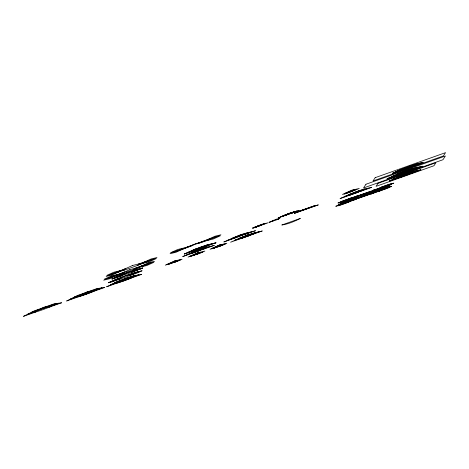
<?xml version="1.0" encoding="UTF-8"?>
<svg xmlns="http://www.w3.org/2000/svg" width="469" height="469" viewBox="0 0 469 469"><rect width="100%" height="100%" fill="white"/><g stroke="black" fill="none" stroke-linecap="round" stroke-linejoin="round"><path stroke-width="0.7" d="M413.928 171.56L411.7 172.082M420.699 169.942L418.477 170.464M173.436 262.564L174.198 261.403L180.577 259.873M260.805 225.39L261.462 224.381L268.092 222.793L253.512 227.981L261.462 224.381M355.121 198.369L355.484 197.807L344.14 201.494L341.027 202.784L342.376 202.684L340.377 203.781L355.121 198.369L344.363 202.315L346.122 201.353L344.938 201.436L355.484 197.807M374.051 191.633L374.414 191.076L378.114 189.546L389.159 185.665L387.16 186.756L388.508 186.662L385.395 187.952L374.051 191.633L384.598 188.005L383.408 188.092L385.172 187.125L374.414 191.076M389.551 181.022L392.231 179.797M397.665 177.346L400.35 176.121M270.308 221.855L272.284 221.04L269.042 222.318L272.559 221.092M387.324 178.806L387.388 178.748A7.398 0.399 -19.8 0 1 394.611 175.811A7.756 0.422 -19.8 0 0 386.948 178.959L422.546 166.302A7.756 0.422 -19.8 0 0 415.634 168.312M391.914 176.731L391.978 176.672A7.398 0.399 -19.8 0 1 399.195 173.735M396.258 171.677L396.299 171.642A5.464 0.293 -19.8 0 1 400.948 169.719L401.628 169.473M399.699 170.124L399.74 170.089A5.464 0.293 -19.8 0 1 404.389 168.166L407.098 167.175M360.761 196.728L358.205 198.287L369.232 194.365C358.398 196.253 348.754 203.147 337.973 205.809L343.179 202.966M368.775 192.718L371.325 191.159L360.303 195.075C371.137 193.193 380.781 186.299 391.562 183.631L386.356 186.48M278.223 217.903L282.162 216.297M294.274 213.43L298.208 211.824M273.064 220.442C271.434 221.116 275.092 220.166 272.46 221.139M119.759 270.789L113.873 272.196L106.815 275.391L116.23 272.389L125.856 268.502M124.971 269.845L119.091 271.821L112.032 275.016L106.146 276.423L121.119 270.771M138.15 264.129L144.036 262.153L151.094 258.958L156.98 257.551L142.007 263.203M113.785 276.135L124.754 271.891M143.362 263.185L146.891 261.585L156.306 258.583L149.253 261.778L143.362 263.185L137.27 265.472M124.086 272.917L116.64 275.567L109.582 278.762L103.696 280.169L121.143 273.62M134.146 268.549L141.585 265.9L148.644 262.704L154.53 261.297L137.089 267.846M133.472 269.581L144.446 265.331M183.701 248.042L177.815 249.455L170.757 252.65L173.706 251.947L192.935 244.924M108.333 282.76L117.508 278.604L134.339 272.618L141.996 270.789L137.405 272.87L112.161 281.846L108.333 282.76L116.752 279.77L125.927 275.614L133.583 273.785L141.996 270.789M192.536 245.533L183.033 249.074L175.975 252.269L170.089 253.676L190.801 245.944M198.475 242.954L207.978 239.413L215.037 236.218L220.922 234.811L200.21 242.537M128.993 275.86L133.583 273.785M207.304 240.439L210.833 238.844L220.248 235.837L213.196 239.032L207.304 240.439L198.076 243.563M188.432 252.181L196.669 248.857M192.489 250.346L200.199 247.257M184.522 253.964L187.987 252.398M188.579 252.123L192.05 250.563M192.642 250.288L196.106 248.722M192.085 250.933L201.26 246.782L208.916 244.947M203.171 246.325L196.288 249.438L204.707 246.448L200.029 248.547M186.75 254.755L194.987 251.431M190.807 252.914L198.516 249.83M204.238 247.046L206.524 246.026M206.63 245.973L208.816 244.982M209.004 244.929L195.907 250.018M194.612 252.011L201.488 248.892M168.078 264.17L175.728 260.705M198.44 251.097L203.024 249.016M174.714 262.259L179.299 260.178M192.29 255.564L199.173 252.445M227.905 240.116L236.142 236.792M231.962 238.281L239.671 235.198M196.118 254.644L200.703 252.568M272.747 220.588L276.898 219.111M286.905 214.315L289.174 213.289L291.22 212.826L289.871 213.624L291.495 213.161M213.289 247.99L220.172 244.871M214.245 247.761L221.128 244.642M218.073 246.846L222.664 244.765M220.178 246.096L223.619 244.537M247.491 236.194L230.596 242.209L247.485 234.969M241.558 237.859L248.441 234.74M242.514 237.631L249.397 234.512M246.301 236.722L250.933 234.635M248.4 235.977L251.888 234.406M250.505 235.227L255.136 233.14L262.265 230.947L251.613 234.734M346.632 192.929L353.515 189.816M350.46 192.014L355.051 189.939M403.475 168.858L408.786 166.448L411.301 165.85M405.955 168.307L411.694 165.709M405.398 168.928L408.417 167.562M408.839 167.374L409.777 166.946L406.705 168.008M405.579 168.887L410.164 166.812M411.712 166.688L412.644 166.261L410.129 166.864M358.849 190.942L351.967 194.06L360.38 191.065L355.795 193.146M396.534 175.084L400.696 173.202M401.118 173.008L405.286 171.121L403.786 171.654A7.398 0.399 -19.8 0 0 396.563 174.591M399.201 173.712A7.756 0.422 -19.8 0 0 391.533 176.883L396.71 175.043L405.884 170.886M408.757 170.2L403.023 172.797L409.713 170.751M403.621 172.563L406.664 171.484M405.703 171.619L408.722 170.253M402.466 173.424L407.227 171.302L403.24 173.143M408.775 171.179L413.717 169.016L410.281 169.79M396.991 178.044L406.166 173.893L413.822 172.059M404.894 175.67L409.613 173.559L401.194 176.549L407.79 173.536L406.136 173.929M401.194 176.549L408.077 173.436M405.474 175.459L411.237 173.202M409.103 174.169L413.951 172.029M286.723 214.825L283.206 216.045L291.958 213.067M259.509 225.261L258.929 225.577L259.357 225.501M287.221 214.175C285.592 214.849 289.267 213.887 286.623 214.866M256.226 226.756L255.494 227.137L260.541 225.325L256.232 226.756M341.033 201.717L337.926 203.007L339.275 202.907L342.382 201.623M342.481 201.119L351.756 197.742L348.643 199.032M342.587 201.606L339.474 202.895L340.822 202.796L343.935 201.512M349.569 198.715L358.844 195.339L355.736 196.628M344.14 201.494L340.629 201.746L375.077 189.763M385.395 187.952L388.907 187.694L354.458 199.683M373.799 192.818L370.692 194.107L379.966 190.725M385.6 187.934L388.707 186.644L390.056 186.551L386.948 187.834M380.887 190.414L377.78 191.704L387.054 188.327M387.148 187.823L390.261 186.533L391.609 186.439L388.502 187.723M396.293 177.962L393.608 179.181L397.384 177.839M253.512 227.981L264.774 223.59M255.195 226.984L253.594 227.711L255.546 227.154M291.888 213.014L292.82 212.604L291.02 213.161L294.086 212.146L291.624 213.114M255.118 226.926L255.91 226.638M257.821 226.216C254.608 227.541 261.462 225.085 258.214 226.076M277.595 219.334L278.662 218.882L276.857 219.433L279.923 218.413L276.341 219.75M116.23 272.389L121.231 270.595M399.617 170.528L397.507 171.279A5.464 0.293 -19.8 0 0 392.858 173.202L401.47 170.159M141.89 263.379L146.891 261.585M284.507 215.23L280.568 216.836L296.947 211.015L293.354 212.088M277.531 219.439L271.434 221.603M410.258 166.055L412.28 165.334A5.821 0.317 -19.8 0 1 417.463 163.822L413.125 165.364M403.657 168.734L399.324 170.276A5.816 0.317 -19.8 0 1 405.075 167.896M400.221 170.294L395.883 171.836A5.816 0.317 -19.8 0 1 401.634 169.456M406.529 168.049L409.683 166.923M415.997 164.678L420.335 163.136A5.821 0.317 -19.8 0 0 415.147 164.648L415.798 164.437A5.464 0.293 -19.8 0 1 419.99 163.218L419.995 163.235M400.602 170.323L409.015 167.327M414.209 165.627L422.862 162.55A5.464 0.293 -19.8 0 0 418.67 163.751L411.888 166.642L399.254 170.693L408.821 166.395L416.478 164.566M402.039 169.977L392.442 173.395A5.816 0.317 -19.8 0 1 398.193 171.015M413.611 165.862L423.208 162.45A5.821 0.317 -19.8 0 0 418.02 163.962M401.3 172.967L396.123 174.808A7.756 0.422 -19.8 0 1 403.791 171.631L407.983 170.141A7.398 0.399 -19.8 0 1 414.543 168.201L414.549 168.23M409.713 169.971L414.889 168.131A7.756 0.422 -19.8 0 0 407.983 170.141L406.453 170.704L409.924 169.878M397.665 174.814L406.084 171.818M344.34 193.973L352.752 190.977M121.231 273.486L104.37 279.137L111.423 275.942L117.314 274.535M137.001 267.981L153.861 262.329L146.803 265.524L140.917 266.931M278.211 217.909L298.9 210.552L295.306 211.625M256.162 226.779L265.882 223.326M127.533 272.583L116.558 276.827L124.004 274.183M128.506 272.237L138.888 268.884L131.449 271.533M294.262 213.436L318.316 204.883L314.722 205.955M122.942 274.658L111.974 278.908L119.413 276.259M132.334 271.322L142.717 267.969L135.277 270.619M355.877 191.88L353.784 192.624A5.675 0.305 -19.8 0 0 351.656 193.404L351 193.662A5.675 0.305 -19.8 0 0 348.168 194.963L352.348 193.48M357.818 191.188L359.911 190.443A5.675 0.305 -19.8 0 1 361.992 189.734L362.613 189.529A5.675 0.305 -19.8 0 1 364.941 188.995L360.761 190.484M400.889 175.898A5.675 0.305 -19.8 0 1 403.018 175.113L405.105 174.368M407.051 173.682L409.138 172.938A5.675 0.305 -19.8 0 1 411.219 172.223M202.139 246.571L209.268 244.378M403.012 175.13L404.653 174.544M407.473 173.542L409.115 172.961A5.423 0.293 -19.8 0 1 411.108 172.275L411.846 172.023A5.675 0.305 -19.8 0 1 414.174 171.49L409.994 172.973M119.325 276.393L111.886 279.043L122.274 275.69M135.189 270.754L142.629 268.104L131.66 272.348M200.345 247.603L201.318 247.257M205.088 245.867L212.65 243.569M356.024 192.22L356.997 191.874M401.575 175.969L397.395 177.458A5.675 0.305 -19.8 0 1 400.233 176.151L400.977 175.881A5.423 0.293 -19.8 0 1 403.012 175.13M405.257 174.714L406.224 174.368M402.179 176.133L408.745 173.8L406.066 174.439M413.535 172.094L417.334 170.716L415.088 171.273M192.612 250.698L184.376 254.022L195.028 250.229M208.471 245.053L216.039 242.76L205.387 246.547M348.291 195.315L344.105 196.804A5.675 0.305 -19.8 0 1 346.943 195.497L347.599 195.245A5.675 0.305 -19.8 0 1 349.727 194.459M364.149 189.675L368.329 188.186A5.675 0.305 -19.8 0 0 366.002 188.72L365.374 188.925A5.675 0.305 -19.8 0 0 363.293 189.634M397.519 177.81L393.339 179.293A5.675 0.305 -19.8 0 1 396.17 177.991L396.921 177.716A5.423 0.293 -19.8 0 1 398.955 176.971A5.675 0.305 -19.8 0 0 396.833 177.733M413.377 172.164L417.557 170.681A5.675 0.305 -19.8 0 0 415.229 171.208L414.496 171.466A5.423 0.293 -19.8 0 0 412.503 172.152A5.675 0.305 -19.8 0 1 414.608 171.414M193.996 250.475L202.409 247.485M349.675 195.098L358.087 192.102M398.902 177.587L407.321 174.597M350.701 194.852L340.048 198.639A5.675 0.305 -19.8 0 1 342.886 197.338L343.543 197.08A5.675 0.305 -19.8 0 1 345.671 196.3M361.06 191.17L371.712 187.377A5.675 0.305 -19.8 0 0 369.384 187.911L368.763 188.11A5.675 0.305 -19.8 0 0 366.682 188.825M399.934 177.341L389.282 181.134A5.675 0.305 -19.8 0 1 392.113 179.826L392.858 179.557A5.423 0.293 -19.8 0 1 394.892 178.806A5.675 0.305 -19.8 0 0 392.77 179.574M410.293 173.659L420.945 169.872A5.675 0.305 -19.8 0 0 418.618 170.399L417.879 170.657A5.423 0.293 -19.8 0 0 415.892 171.343M400.819 177.13L409.232 174.14M200.462 249.139L207.585 246.946M241.611 234.506L248.74 232.313M203.405 248.435L210.974 246.137M244.554 233.802L252.123 231.504M112.923 280.685L121.336 277.689M129.755 274.699L138.167 271.703M190.93 253.266L182.693 256.59L193.345 252.803M206.788 247.626L214.356 245.328L203.704 249.121M232.085 238.633L223.842 241.957L234.5 238.17M247.943 232.993L255.511 230.695L244.859 234.482M192.313 253.049L200.732 250.053M42.785 307.834L34.372 310.83L31.189 312.442L39.601 309.446M45.165 306.99L53.583 303.994L55.946 303.636L47.533 306.626M246.424 235.45L238.715 238.533L242.895 237.044M248.365 234.758L255.494 232.565L251.308 234.054M43.072 308.215L44.068 307.863M242.367 237.285L234.658 240.374L238.838 238.885M251.753 233.949L258.876 231.756L254.696 233.245M38.921 309.792L30.503 312.788L27.319 314.4L35.966 311.328M42.333 308.579L44.625 307.764M48.037 306.55L56.456 303.554L58.824 303.197L50.177 306.269M240.222 238.668L248.634 235.673M35.058 311.75L26.633 314.746L23.45 316.358L35.849 311.949M50.91 306.116L59.329 303.121L61.697 302.757L49.298 307.166M167.826 264.557L176.244 261.567M189.992 256.602L198.41 253.606M211.953 248.799L220.371 245.803M212.908 248.57L219.222 246.325M242.133 238.211L250.552 235.215M180.178 249.643L190.854 245.867M200.157 242.62L210.833 238.844M256.25 226.591L258.736 225.859L252.334 228.169L259.99 225.39L255.611 227.207M412.251 165.364L412.931 165.123A5.464 0.293 -19.8 0 1 417.117 163.904L417.123 163.927M271.369 221.55L270.349 221.86M389.657 184.34L380.517 187.512L383.32 186.697M390.958 183.959L393.761 183.144L388.959 185.056M382.364 187.055L373.224 190.226L376.027 189.412M388.66 185.22L391.457 184.405L386.655 186.316M361.746 195.215L356.657 196.312M367.79 194.225L372.873 193.128M342.88 203.13L338.073 205.041L340.875 204.22M353.509 200.034L356.311 199.219L347.166 202.391M340.576 204.384L335.775 206.296L338.577 205.481M346.216 202.743L349.018 201.928L339.878 205.1M276.417 219.732C274.131 220.36 278.011 218.882 276.634 219.175M286.928 214.45L287.268 214.362M272.765 220.723L273.11 220.635M259.216 225.542L259.562 225.448M411.659 165.762L416.085 164.701L413.072 166.073L408.253 167.269L409.12 167.105M403.088 168.992L407.127 167.984M406.347 168.26L403.053 169.045L400.034 170.411L400.813 170.229M401.165 170.141L403.686 169.538M405.849 170.939L413.541 169.057L418.717 167.216A7.756 0.422 -19.8 0 0 411.805 169.227M405.316 171.76L410.135 170.564M400.116 173.536L404.19 172.475M396.71 175.043L400.749 174.034M396.498 175.136L399.975 174.31M408.053 173.471L413.529 172.164M405.785 174.474L411.553 173.061M399.26 177.048L403.27 176.022M396.833 178.12L400.977 177.059M351.222 190.854L356.962 189.482M344.721 193.386L348.549 192.472M356.551 191.979L362.297 190.607M350.05 194.518L353.878 193.603M207.978 239.413L210.921 238.709M180.09 249.778L183.033 249.074M247.474 234.981L255.136 233.14M248.242 235.045L253.999 233.644M206.219 245.129L209.127 244.425M209.602 244.32L212.51 243.616M212.99 243.511L215.898 242.801M247.198 235.514L252.855 234.166M247.104 235.549L252.844 234.178M200.879 247.362L206.636 245.961M240.591 238.1L244.431 237.167M239.448 238.615L242.379 237.894M238.305 239.126L242.186 238.188M194.359 249.924L198.311 248.933M144.036 262.153L146.979 261.45M191.973 250.985L196.019 249.971M199.196 249.93L204.941 248.558M219.984 245.164L225.724 243.786M218.835 245.68L224.575 244.308M192.695 252.469L196.523 251.554M212.334 248.218L216.162 247.304M211.185 248.734L214.057 248.048M141.585 265.9L144.534 265.196M116.142 272.524L119.091 271.821M196.874 253.483L202.62 252.111M190.373 256.021L194.201 255.107M113.697 276.27L116.64 275.567M166.806 264.475L170.634 263.56M116.752 279.77L120.58 278.856M422.2 166.401L422.194 166.372A7.398 0.399 -19.8 0 0 415.61 168.342M418.366 167.286L418.377 167.316A7.398 0.399 -19.8 0 0 411.782 169.256M415.909 171.32A5.675 0.305 -19.8 0 1 417.99 170.605M365.949 184.253L363.516 187.975L442.959 159.724L445.392 156.001L365.949 184.253M358.293 196.798L357.554 197.584L345.999 202.145L343.396 203.564L368.083 193.949L384.017 189.118C383.384 188.362 366.975 194.987 372.533 191.622L383.536 187.301L386.139 185.876L361.452 195.491L345.512 200.327L347.271 200.199L358.293 196.798M375.194 177.663L373.031 180.97L443.387 155.948L445.55 152.642L375.194 177.663M377.996 183.361L376.05 186.345L433.948 165.75L435.894 162.772L377.996 183.361M81.014 295.546L85.745 294.204L91.056 291.976L81.014 295.546M119.402 281.951L124.133 280.614L129.444 278.381L119.402 281.951M106.698 286.764L141.65 274.336A10.142 0.551 -19.8 0 0 134.046 276.61L115.028 283.376A10.142 0.551 -19.8 0 0 106.698 286.764M110.567 284.806L138.777 274.77A10.142 0.551 -19.8 0 0 131.173 277.05L118.892 281.418A10.142 0.551 -19.8 0 0 110.567 284.806M114.436 282.848L135.899 275.209A10.142 0.551 -19.8 0 0 128.301 277.484L122.761 279.454A10.142 0.551 -19.8 0 0 114.436 282.848M283.112 215.67L294.925 211.501L283.112 215.67M296.742 212.287L316.364 205.34L296.742 212.287M299.163 211.197L314.336 205.827L299.163 211.197M300.242 218.454C294.479 221.421 288.253 224.082 281.822 225.003L300.242 218.454M44.15 307.142L37.18 310.677C38.522 309.27 58.947 304.199 44.15 307.142M69.805 299.392L66.621 301.004L104.868 287.403L102.5 287.767L69.805 299.392M73.674 297.434L70.491 299.046L101.996 287.843L99.627 288.201L73.674 297.434M77.543 295.476L74.36 297.088L99.117 288.283L96.755 288.64L77.543 295.476M87.322 291.788L80.351 295.323C82.128 293.389 103.309 288.705 87.322 291.788M125.71 278.193L118.739 281.728C120.515 279.8 141.697 275.11 125.71 278.193M35.327 311.615L34.97 311.797A8.952 0.487 -19.8 0 0 35.767 311.973L36.289 311.832A8.952 0.487 -19.8 0 0 48.794 307.383L49.386 307.131A8.952 0.487 -19.8 0 0 50.974 306.105L49.902 306.339A8.952 0.487 -19.8 0 0 36.283 311.181L35.327 311.615M78.499 296.261L78.141 296.443A8.952 0.487 -19.8 0 0 78.939 296.619L79.46 296.478A8.952 0.487 -19.8 0 0 91.971 292.029L92.557 291.777A8.952 0.487 -19.8 0 0 94.146 290.751L93.073 290.985A8.952 0.487 -19.8 0 0 79.454 295.828L78.499 296.261M116.887 282.672L116.529 282.848A8.952 0.487 -19.8 0 0 117.326 283.024L117.848 282.883A8.952 0.487 -19.8 0 0 130.353 278.434L130.945 278.181A8.952 0.487 -19.8 0 0 132.534 277.156L131.461 277.396A8.952 0.487 -19.8 0 0 117.842 282.238L116.887 282.672M132.557 265.466L120.539 270.906L125.551 269.71L136.579 265.788L142.588 263.068L132.557 265.466M129.872 269.569L120.697 273.726L132.944 269.816L137.528 267.74L129.872 269.569M128.06 272.342L118.886 276.499L131.132 272.589L135.717 270.513L128.06 272.342M195.954 243.558L190.537 246.008L200.468 242.479L195.954 243.558M199.577 249.35L190.402 253.506L194.23 252.592L207.234 247.521L199.577 249.35M174.45 261.016L165.276 265.167L177.517 261.262L182.107 259.181L174.45 261.016M197.256 252.902L188.081 257.059L200.322 253.149L204.912 251.073L197.256 252.902M240.732 234.717L231.551 238.873L235.379 237.953L248.382 232.888L240.732 234.717M240.351 235.297L235.76 237.373L244.179 234.383L240.351 235.297M219.216 245.099L210.042 249.256L222.283 245.346L226.873 243.27L219.216 245.099M351.603 190.273L342.429 194.43L346.251 193.515L359.254 188.444L351.603 190.273M356.932 191.399L347.758 195.555L351.586 194.641L364.589 189.57L356.932 191.399"/></g></svg>
